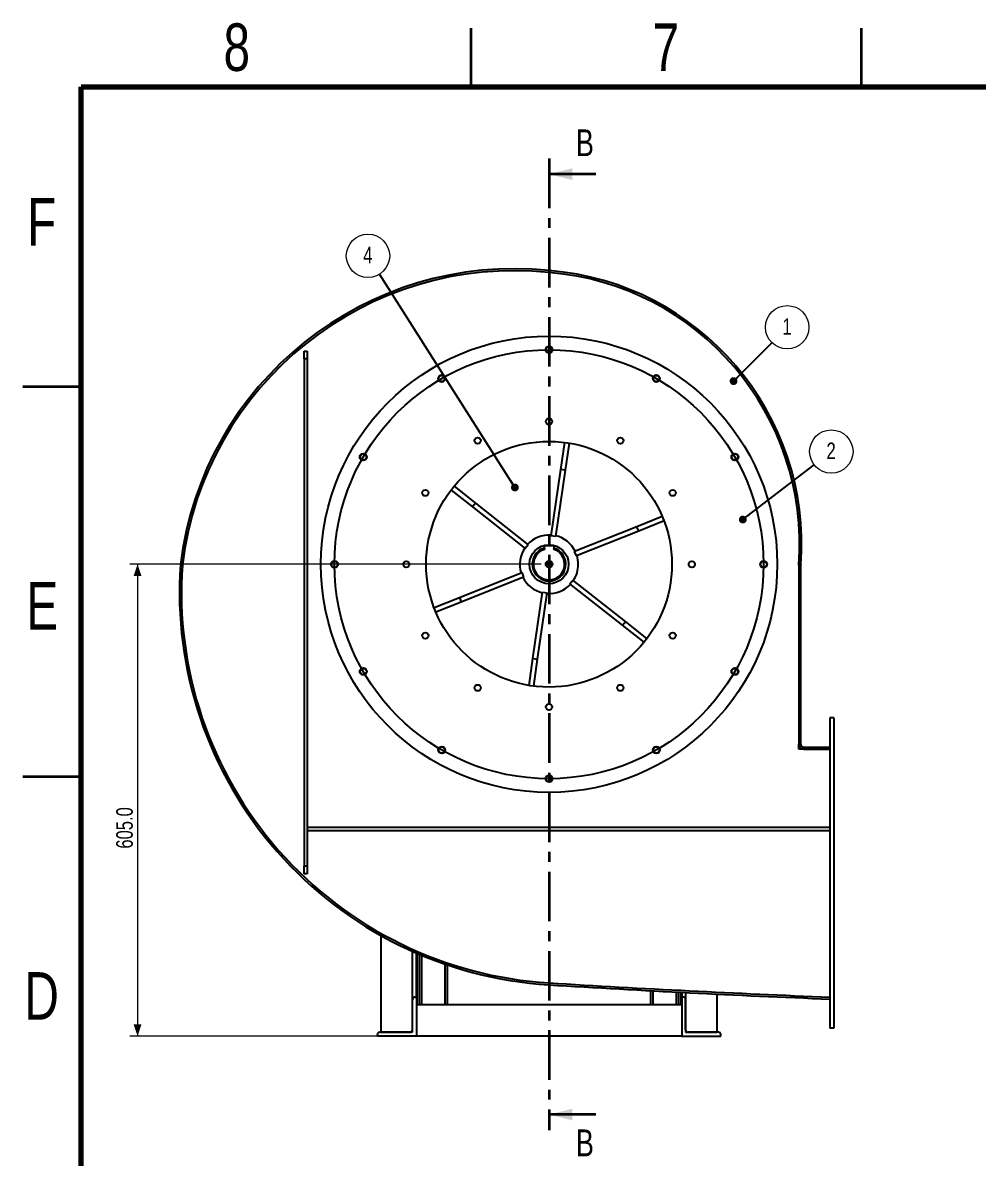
# Model space of a CAD drawing. Header units: millimetres. Extents: x 2 to 418, y 2 to 295.
# Drawn here: x 2.5 to 124.8, y 149.7 to 295.2 of the extents above; entities that cross this region are included whole.
import ezdxf

# ---------------------------------------------------------------- set-up
doc = ezdxf.new("R2010")
doc.units = ezdxf.units.MM
doc.linetypes.add('CENTER', pattern=[10.16, 6.35, -1.27, 1.27, -1.27])
doc.styles.add('SLDTEXTSTYLE0', font='TXT', dxfattribs={"width": 0.75})
doc.dimstyles.new('SLDDIMSTYLE0', dxfattribs={"dimtxt": 2.116667, "dimasz": 1.5, "dimexe": 0, "dimexo": 0.0625, "dimgap": 0.529167, "dimtad": 1, "dimdec": 1, "dimlfac": 10, "dimrnd": 1e-09, "dimzin": 4, "dimdsep": 46, "dimtxsty": 'SLDTEXTSTYLE0', "dimsah": 1, "dimcen": 0.09, "dimadec": 0, "dimazin": 1, "dimtfac": 1, "dimtdec": 1, "dimtofl": 0, "dimtmove": 0, "dimatfit": 3, "dimfxl": 0, "dimfrac": 2, "dimtolj": 1, "dimtzin": 12, "dimarcsym": 0})
doc.dimstyles.new('SLDDIMSTYLE1', dxfattribs={"dimtxt": 0.18, "dimasz": 1, "dimexe": 0, "dimexo": 0.0625, "dimgap": 0, "dimtad": 0, "dimtih": 1, "dimtoh": 1, "dimdec": 0, "dimrnd": 1e-09, "dimzin": 0, "dimdsep": 46, "dimtxsty": 'Standard', "dimblk1": 'DOT', "dimblk2": 'DOT', "dimsah": 1, "dimcen": 0.09, "dimadec": 0, "dimazin": 0, "dimtfac": 1, "dimtdec": 0, "dimtofl": 0, "dimtmove": 0, "dimatfit": 3, "dimldrblk": 'DOT', "dimfxl": 0, "dimfrac": 2, "dimtolj": 1, "dimtzin": 0, "dimarcsym": 0})

# ---------------------------------------------------------------- blocks, each defined once
blk = doc.blocks.new('_D')
at = {"color": 7, "linetype": 'Continuous', "lineweight": 18}
for p, q in [((68.96, 225.77), (16.22, 225.77)), ((17.22, 225.77), (17.22, 165.27)), ((51.96, 165.27), (16.22, 165.27))]:
    blk.add_line(p, q, dxfattribs=at)
for points in [[(17.22, 225.77), (16.72, 224.27), (17.72, 224.27)], [(17.22, 165.27), (17.72, 166.77), (16.72, 166.77)]]:
    blk.add_solid(points, dxfattribs=at)
at = {"color": 7, "linetype": 'Continuous', "lineweight": 18, "insert": (14.49, 189.31), "char_height": 2.117, "attachment_point": 1, "rotation": 90, "style": 'SLDTEXTSTYLE0'}
blk.add_mtext('605.0', dxfattribs=at)
blk = doc.blocks.new('SW_NOTE_2')
at = {"color": 0, "linetype": 'Continuous', "lineweight": 0}
blk.add_circle((1.96, 1.97), 2.78, dxfattribs=at)
at = {"color": 0, "linetype": 'Continuous', "lineweight": 0, "insert": (1.94, 3.13), "char_height": 2.12, "attachment_point": 2, "style": 'SLDTEXTSTYLE0'}
blk.add_mtext('1', dxfattribs=at)
blk = doc.blocks.new('_DOT')
at = {"color": 0, "linetype": 'ByBlock', "lineweight": -2}
blk.add_line((-0.5, 0), (-1, 0), dxfattribs=at)
at = {"color": 0, "linetype": 'ByBlock', "const_width": 0.5}
blk.add_lwpolyline([(-0.25, 0, 1), (0.25, 0, 1)], format="xyb", close=True, dxfattribs=at)
blk = doc.blocks.new('SW_NOTE_3')
at = {"color": 0, "linetype": 'Continuous', "lineweight": 0}
blk.add_circle((2.21, 1.7), 2.78, dxfattribs=at)
at = {"color": 0, "linetype": 'Continuous', "lineweight": 0, "insert": (2.18, 2.86), "char_height": 2.12, "attachment_point": 2, "style": 'SLDTEXTSTYLE0'}
blk.add_mtext('2', dxfattribs=at)
blk = doc.blocks.new('SW_NOTE_4')
at = {"color": 0, "linetype": 'Continuous', "lineweight": 0}
blk.add_circle((-1.49, 2.35), 2.78, dxfattribs=at)
at = {"color": 0, "linetype": 'Continuous', "lineweight": 0, "insert": (-1.51, 3.51), "char_height": 2.12, "attachment_point": 2, "style": 'SLDTEXTSTYLE0'}
blk.add_mtext('4', dxfattribs=at)

msp = doc.modelspace()

# ---------------------------------------------------------------- linework, layer by layer
at = {"color": 7, "linetype": 'Continuous', "lineweight": 35}
for p, q in [((60, 287), (60, 294.5)), ((110, 287), (110, 294.5)), ((75.961, 275.782), (69.961, 275.782)), ((10, 248.5), (2.5, 248.5)), ((10, 198.5), (2.5, 198.5)), ((75.961, 155.217), (69.961, 155.217))]:
    msp.add_line(p, q, dxfattribs=at)
at = {"color": 7, "linetype": 'Continuous', "lineweight": 70}
for p, q in [((10, 10), (10, 287)), ((10, 287), (410, 287))]:
    msp.add_line(p, q, dxfattribs=at)
at = {"color": 7, "linetype": 'CENTER', "lineweight": 35}
msp.add_line((69.961, 277.782), (69.961, 153.217), dxfattribs=at)
at = {"color": 7, "linetype": 'Continuous', "lineweight": 25}
for p, q in [((69.954, 263.172), (69.979, 263.421)), ((69.989, 263.42), (69.969, 263.171)), ((38.561, 252.096), (38.561, 253.096)), ((38.561, 253.096), (38.961, 253.096)), ((38.961, 252.096), (38.561, 252.096)), ((38.561, 252.096), (38.561, 187.096)), ((38.961, 253.096), (38.961, 252.096)), ((38.961, 252.096), (38.961, 187.096)), ((71.93, 241.398), (71.427, 237.937)), ((72.523, 241.312), (72.02, 237.851)), ((71.427, 237.937), (70.189, 229.427)), ((72.02, 237.851), (70.783, 229.34)), ((72.02, 237.851), (71.427, 237.937)), ((57.784, 235.761), (60.53, 233.594)), ((57.412, 235.29), (60.158, 233.123)), ((60.53, 233.594), (60.158, 233.123)), ((60.158, 233.123), (66.91, 227.797)), ((60.53, 233.594), (67.281, 228.268)), ((84.478, 231.88), (81.23, 230.585)), ((84.7, 231.322), (81.452, 230.028)), ((81.23, 230.585), (73.241, 227.401)), ((81.452, 230.028), (73.463, 226.844)), ((81.452, 230.028), (81.23, 230.585)), ((70.783, 229.34), (70.189, 229.427)), ((67.281, 228.268), (66.91, 227.797)), ((69.361, 227.836), (69.361, 228.198)), ((69.361, 228.171), (70.561, 228.171)), ((69.361, 227.836), (69.361, 227.679)), ((69.374, 228.201), (70.549, 228.201)), ((70.561, 228.198), (70.561, 227.836)), ((70.561, 227.836), (70.561, 227.679)), ((73.463, 226.844), (73.241, 227.401)), ((22.96, 225.661), (22.711, 225.678)), ((22.714, 225.712), (22.962, 225.682)), ((101.961, 225.671), (101.963, 225.696)), ((101.961, 225.646), (101.961, 225.671)), ((102.211, 225.646), (101.961, 225.646)), ((101.961, 225.646), (101.961, 202.721)), ((101.963, 225.696), (102.212, 225.677)), ((102.211, 225.646), (102.211, 202.721)), ((58.47, 221.515), (66.459, 224.699)), ((58.693, 220.958), (66.681, 224.141)), ((66.459, 224.699), (66.681, 224.141)), ((72.641, 223.275), (73.012, 223.746)), ((79.393, 217.948), (72.641, 223.275)), ((79.764, 218.419), (73.012, 223.746)), ((55.222, 220.22), (58.47, 221.515)), ((58.47, 221.515), (58.693, 220.958)), ((67.902, 213.692), (69.139, 222.203)), ((68.496, 213.606), (69.733, 222.116)), ((69.139, 222.203), (69.733, 222.116)), ((55.444, 219.663), (58.693, 220.958)), ((79.393, 217.948), (79.764, 218.419)), ((82.51, 216.253), (79.764, 218.419)), ((82.138, 215.782), (79.393, 217.948)), ((67.399, 210.231), (67.902, 213.692)), ((67.902, 213.692), (68.496, 213.606)), ((67.992, 210.145), (68.496, 213.606)), ((106.461, 206.071), (105.961, 206.071)), ((105.961, 206.071), (105.961, 166.271)), ((106.461, 206.071), (106.461, 166.271)), ((101.961, 202.721), (102.211, 202.721)), ((101.961, 202.071), (101.961, 202.721)), ((102.611, 202.321), (102.611, 202.071)), ((102.611, 202.321), (105.961, 202.321)), ((102.611, 202.071), (101.961, 202.071)), ((102.611, 202.071), (105.961, 202.071)), ((38.961, 192.043), (105.961, 192.043)), ((38.961, 192.043), (38.961, 191.643)), ((38.961, 191.643), (105.961, 191.643)), ((38.561, 187.096), (38.961, 187.096)), ((38.561, 186.096), (38.561, 187.096)), ((38.961, 187.096), (38.961, 186.096)), ((38.961, 186.096), (38.561, 186.096)), ((48.461, 165.771), (48.461, 178.141)), ((52.461, 165.771), (52.461, 176.137)), ((52.961, 170.271), (52.961, 175.916)), ((53.361, 169.271), (53.361, 175.745)), ((56.961, 169.271), (56.961, 174.379)), ((69.961, 172.093), (69.946, 171.843)), ((52.761, 170.271), (52.961, 170.271)), ((52.961, 170.271), (52.961, 165.271)), ((82.961, 171.094), (82.961, 169.271)), ((86.561, 170.905), (86.561, 169.271)), ((86.961, 170.885), (86.961, 170.271)), ((87.161, 170.271), (86.961, 170.271)), ((86.961, 170.271), (86.961, 165.271)), ((87.461, 170.859), (87.461, 165.771)), ((91.461, 170.661), (91.461, 165.771)), ((105.961, 170.271), (105.951, 170.022)), ((52.461, 166.071), (52.461, 169.971)), ((86.961, 169.271), (52.961, 169.271)), ((87.461, 166.071), (87.461, 169.971)), ((106.461, 166.271), (105.961, 166.271)), ((47.961, 165.271), (47.961, 165.471)), ((52.961, 165.271), (47.961, 165.271)), ((48.261, 165.771), (52.161, 165.771)), ((52.461, 165.771), (48.461, 165.771)), ((86.961, 165.271), (52.961, 165.271)), ((86.961, 165.271), (91.961, 165.271)), ((87.461, 165.771), (91.461, 165.771)), ((91.661, 165.771), (87.761, 165.771)), ((91.961, 165.271), (91.961, 165.471))]:
    msp.add_line(p, q, dxfattribs=at)
at = {"color": 8, "linetype": 'Continuous', "lineweight": 25}
for p, q in [((53.061, 169.271), (53.061, 175.873)), ((53.661, 169.271), (53.661, 175.619)), ((56.661, 169.271), (56.661, 174.481)), ((83.261, 171.078), (83.261, 169.271)), ((86.261, 170.921), (86.261, 169.271)), ((86.861, 170.89), (86.861, 169.271))]:
    msp.add_line(p, q, dxfattribs=at)
at = {"color": 7, "linetype": 'Continuous', "lineweight": 25}
for centre, radius in [((69.961, 225.771), 29.25), ((69.961, 253.271), 0.45), ((69.961, 253.271), 0.4), ((56.211, 249.587), 0.45), ((56.211, 249.587), 0.4), ((83.711, 249.587), 0.45), ((83.711, 249.587), 0.4), ((69.961, 244.071), 0.4), ((69.961, 225.771), 15.75), ((60.811, 241.62), 0.4), ((79.111, 241.62), 0.4), ((46.145, 239.521), 0.45), ((46.145, 239.521), 0.4), ((93.777, 239.521), 0.45), ((93.777, 239.521), 0.4), ((54.113, 234.921), 0.4), ((85.809, 234.921), 0.4), ((69.961, 225.771), 2.5), ((42.461, 225.771), 0.45), ((42.461, 225.771), 0.4), ((51.661, 225.771), 0.4), ((69.961, 225.771), 0.425), ((69.961, 225.771), 0.2), ((88.261, 225.771), 0.4), ((97.461, 225.771), 0.45), ((97.461, 225.771), 0.4), ((54.113, 216.621), 0.4), ((85.809, 216.621), 0.4), ((46.145, 212.021), 0.45), ((46.145, 212.021), 0.4), ((93.777, 212.021), 0.45), ((93.777, 212.021), 0.4), ((60.811, 209.923), 0.4), ((79.111, 209.923), 0.4), ((69.961, 207.471), 0.4), ((56.211, 201.956), 0.45), ((56.211, 201.956), 0.4), ((83.711, 201.956), 0.45), ((83.711, 201.956), 0.4), ((69.961, 198.271), 0.45), ((69.961, 198.271), 0.4)]:
    msp.add_circle(centre, radius, dxfattribs=at)
at = {"color": 7, "linetype": 'Continuous'}
msp.add_circle((69.961, 225.771), 27.5, dxfattribs=at)
at = {"color": 7, "linetype": 'Continuous', "lineweight": 25}
for centre, radius, start, end in [((65.527, 220.526), 43.126, 84.07394, 173.09314), ((65.527, 220.526), 42.876, 84.07394, 173.09314), ((70.021, 263.819), 0.4, 264.07394, 265.39964), ((67.17, 228.386), 35.147, 355.57949, 85.39964), ((70.021, 263.819), 0.65, 264.07394, 265.39964), ((67.17, 228.386), 34.897, 355.57949, 85.39964), ((69.961, 225.771), 3.75, 86.31683, 137.1397), ((69.961, 225.771), 3.75, 26.31683, 77.1397), ((69.961, 225.771), 3.75, 146.31683, 197.1397), ((69.961, 225.771), 2.15, 106.20469, 73.79531), ((69.961, 225.771), 2.1, 106.60155, 73.39845), ((69.961, 225.771), 2, 107.4576, 72.5424), ((73.041, 222.198), 50.45, 176.04456, 266.48276), ((23.359, 225.634), 0.65, 173.09314, 176.04456), ((73.041, 222.198), 50.2, 176.04456, 266.48276), ((23.359, 225.634), 0.4, 173.09314, 176.04456), ((69.961, 225.771), 3.75, 326.31683, 0), ((69.961, 225.771), 3.75, 0, 17.1397), ((102.611, 225.646), 0.65, 175.57949, 180), ((102.611, 225.646), 0.4, 175.57949, 180), ((69.961, 225.771), 3.75, 206.31683, 257.1397), ((69.961, 225.771), 3.75, 266.31683, 317.1397), ((102.611, 202.721), 0.65, 180, 270), ((102.611, 202.721), 0.4, 180, 270), ((172.016, 1832.47), 1663.76, 266.482761, 267.724309), ((172.016, 1832.47), 1663.51, 266.482761, 267.724309), ((52.761, 169.971), 0.3, 90, 180), ((87.161, 169.971), 0.3, 0, 90), ((52.161, 166.071), 0.3, 270, 0), ((87.761, 166.071), 0.3, 180, 270), ((48.261, 165.471), 0.3, 90, 180), ((91.661, 165.471), 0.3, 0, 90)]:
    msp.add_arc(centre, radius, start, end, dxfattribs=at)
for points, knots in [([(69.361, 227.836), (69.361, 227.83), (69.361, 227.818), (69.361, 227.802), (69.361, 227.79), (69.361, 227.784), (69.361, 227.784), (69.361, 227.784)], [0, 0, 0, 0, 0.2262419, 0.4525801, 0.6745096, 0.8875316, 1, 1, 1, 1]), ([(70.561, 227.784), (70.561, 227.784), (70.561, 227.785), (70.561, 227.794), (70.561, 227.806), (70.561, 227.821), (70.561, 227.831), (70.561, 227.836)], [0, 0, 0, 0, 0.2037498, 0.407391, 0.6147374, 0.8303084, 1, 1, 1, 1])]:
    msp.add_open_spline(points, degree=3, knots=knots, dxfattribs=at)
at = {"color": 7, "linetype": 'Continuous', "lineweight": 35}
for points in [[(69.961, 275.782), (72.961, 275.032), (72.961, 276.532)], [(69.961, 155.217), (72.961, 154.467), (72.961, 155.967)]]:
    msp.add_solid(points, dxfattribs=at)

# ---------------------------------------------------------------- block references
at = {"color": 7, "linetype": 'Continuous', "lineweight": 0}
for name, p in [('SW_NOTE_4', (48.245, 262.967)), ('SW_NOTE_2', (98.529, 254.18)), ('SW_NOTE_3', (103.93, 238.516))]:
    msp.add_blockref(name, p, dxfattribs=at)

# ---------------------------------------------------------------- texts
at = {"color": 7, "linetype": 'Continuous', "lineweight": 0, "char_height": 6.096, "attachment_point": 2, "style": 'SLDTEXTSTYLE0'}
for s, insert in [('8', (29.939, 295.114)), ('7', (84.939, 295.114)), ('F', (4.937, 272.726)), ('E', (5.011, 223.476)), ('D', (4.93, 173.476))]:
    msp.add_mtext(s, dxfattribs=dict(at, insert=insert))
at = {"color": 7, "linetype": 'Continuous', "char_height": 3.44, "attachment_point": 1, "style": 'SLDTEXTSTYLE0'}
for insert in [(73.405, 281.533), (73.405, 153.302)]:
    msp.add_mtext('B', dxfattribs=dict(at, insert=insert))

# ---------------------------------------------------------------- dimensions: what is measured, and where the dimension line sits
at = {"color": 7, "linetype": 'Continuous', "lineweight": 18}
dim = msp.add_linear_dim(base=(17.217, 165.271), p1=(69.961, 225.771), p2=(52.961, 165.271), angle=90, dimstyle='SLDDIMSTYLE0', dxfattribs=at)
dim.commit()
dim.dimension.update_dxf_attribs({"geometry": '_D', "text_midpoint": (17.217, 192.832), "dimtype": 160})

# ---------------------------------------------------------------- leaders
at = {"color": 7, "linetype": 'Continuous', "lineweight": 0}
for points in [[(65.582, 235.61), (48.245, 262.967)], [(93.614, 249.25), (98.529, 254.18)], [(94.798, 231.495), (103.93, 238.516)]]:
    msp.add_leader(points, dimstyle='SLDDIMSTYLE1', dxfattribs=at)

doc.saveas('drawing.dxf')
